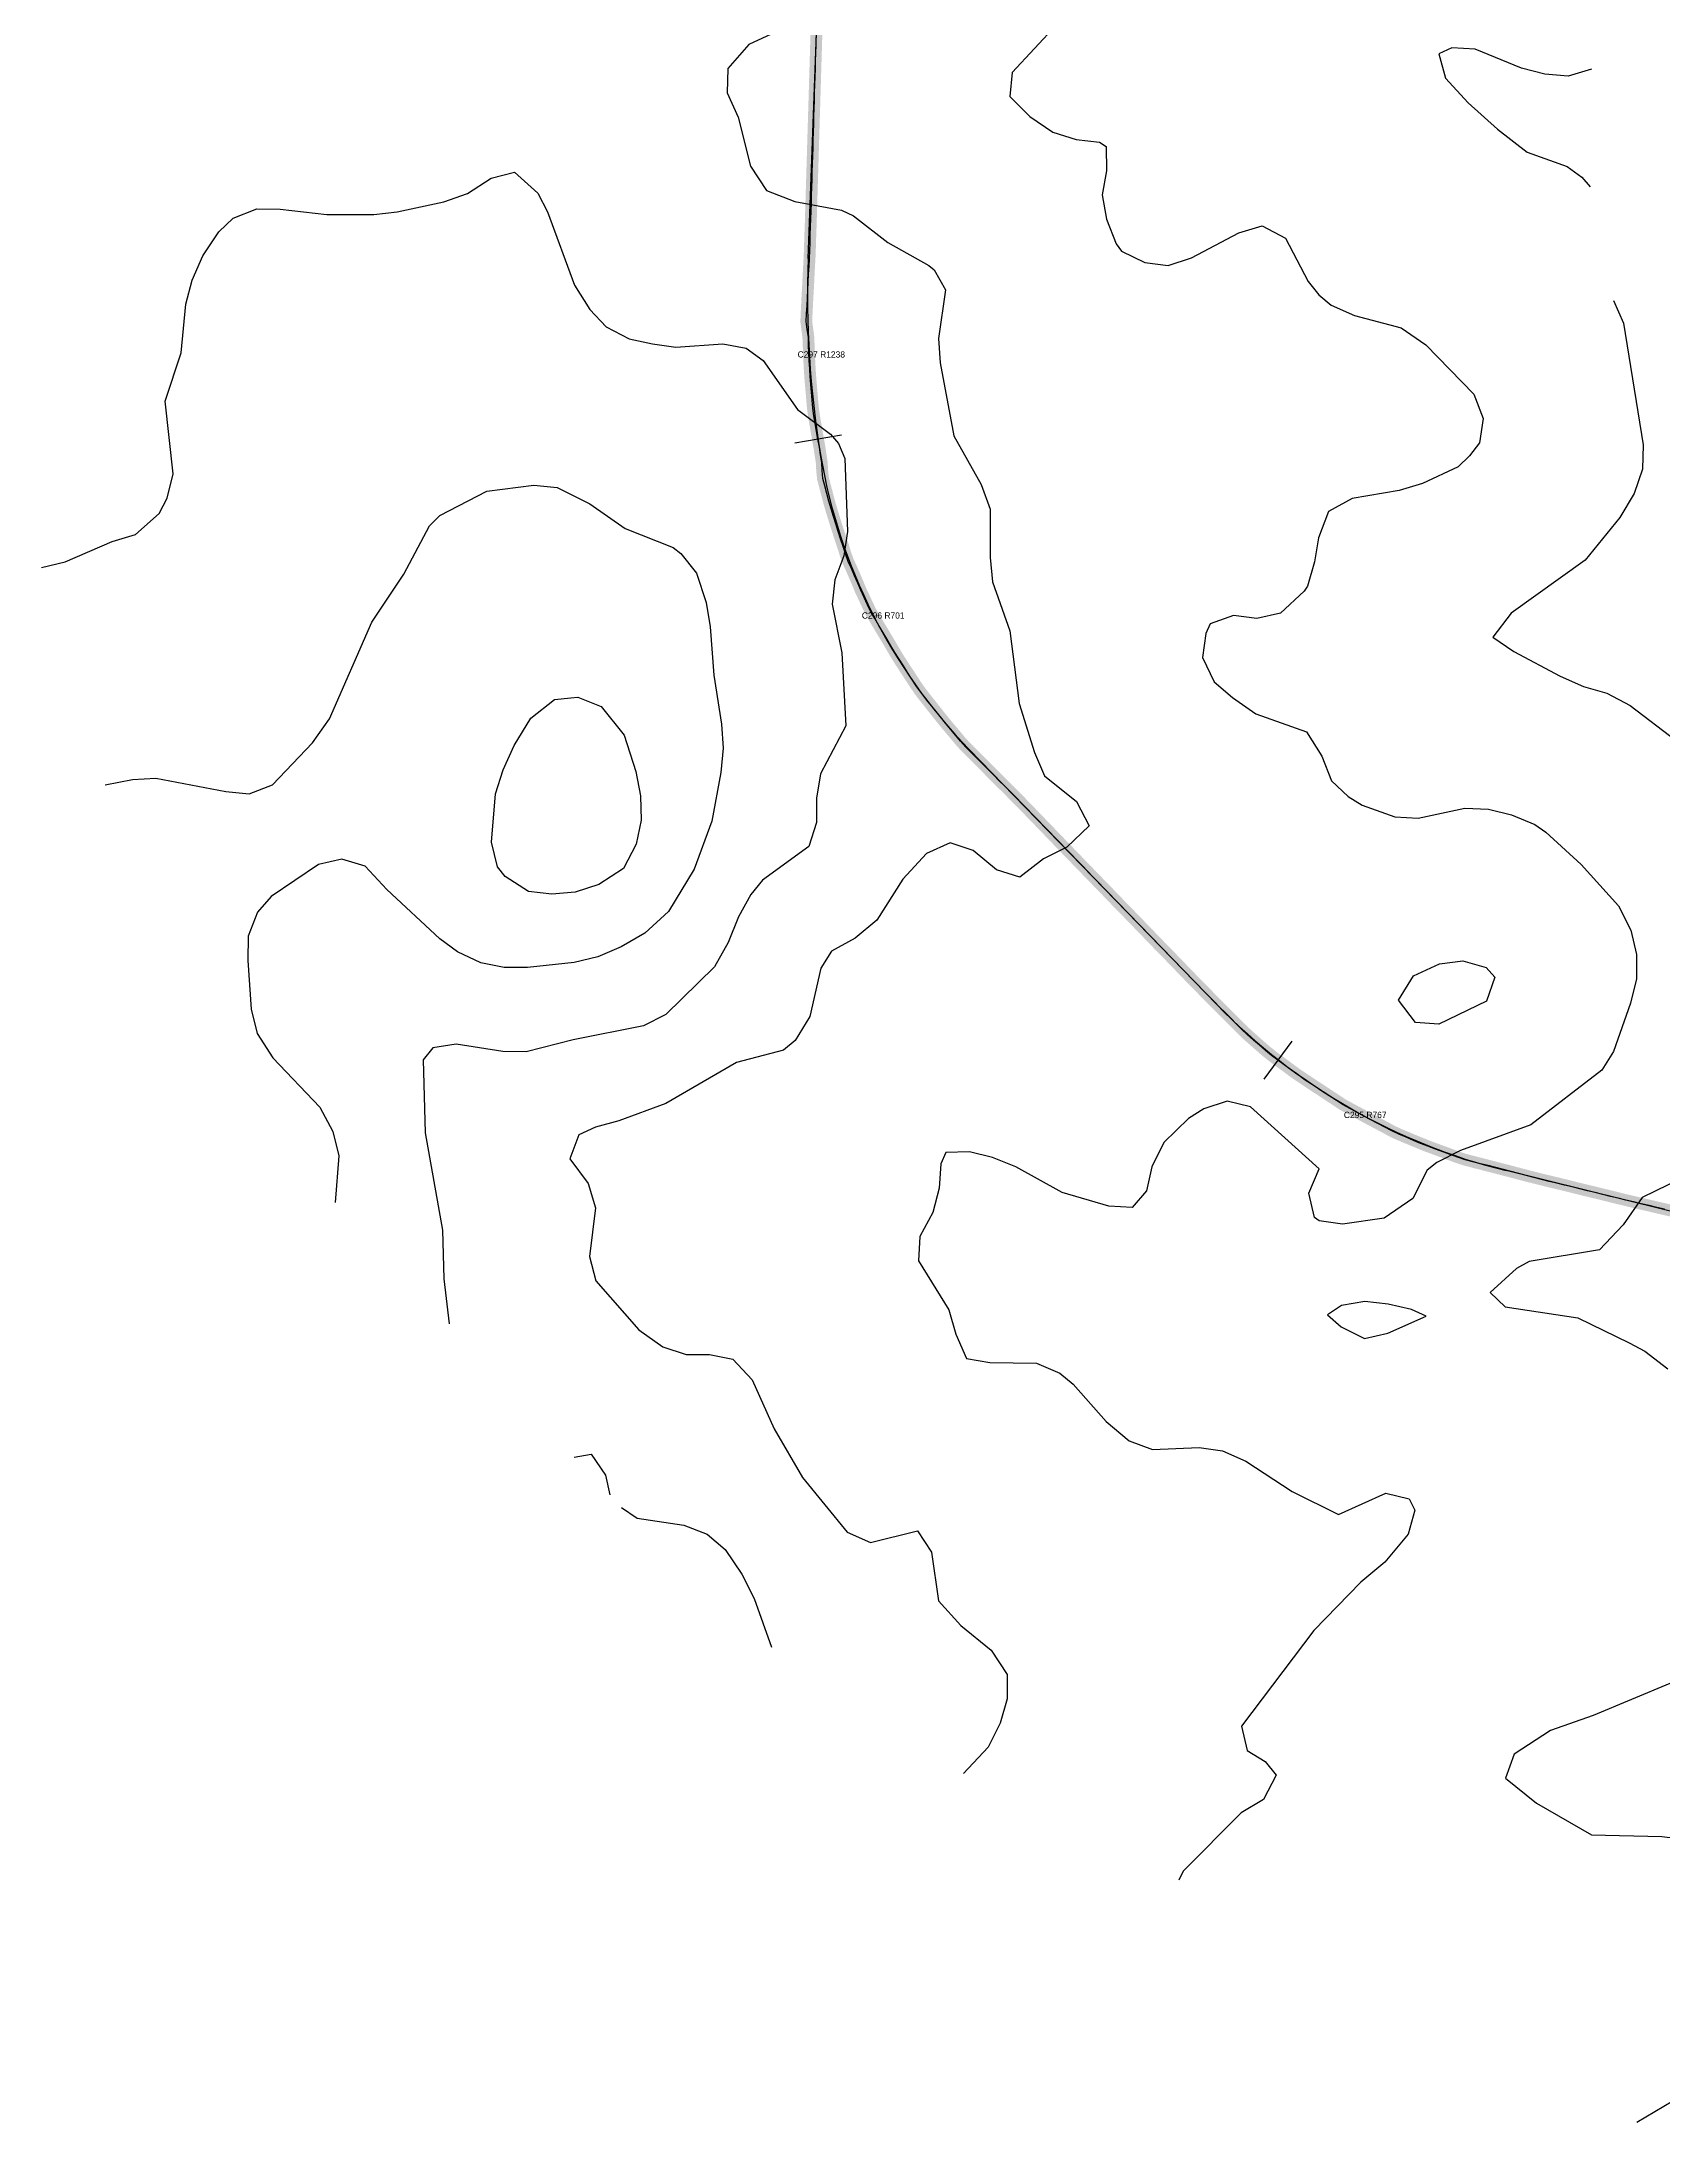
# Model space of a CAD drawing. Header units: metres. Extents: x 697254 to 930473, y 8023396 to 8227001.
# Drawn here: x 778837 to 780892, y 8141730 to 8144366 of the extents above; entities that cross this region are included whole.
import ezdxf

# ---------------------------------------------------------------- set-up
doc = ezdxf.new("R2010")
doc.units = ezdxf.units.M
for name, color, linetype in [('ALIGNMENT_FITTED', 4, 'Continuous'), ('CENTRELINE', 7, 'Continuous'), ('CHAINAGE', 7, 'Continuous'), ('CONTOUR_10M', 33, 'Continuous'), ('CONTOUR_INDEX_50M', 34, 'Continuous'), ('CURVE_LABELS', 4, 'Continuous'), ('GRADE_0-4', 3, 'Continuous'), ('GRADE_4-6', 2, 'Continuous')]:
    doc.layers.add(name, color=color, linetype=linetype)

msp = doc.modelspace()

# ---------------------------------------------------------------- linework, layer by layer
at = {"layer": 'ALIGNMENT_FITTED'}
for p, q in [((779808.3, 8144091.4), (779889.4, 8146266.5)), ((780326.2, 8143146.1), (780012.5, 8143469.3)), ((780892.1, 8142886.4), (780692.7, 8142935.6))]:
    msp.add_line(p, q, dxfattribs=at)
for centre, radius, start, end in [((781045.7, 8144045.2), 1238.3, 177.8646, -170.5863), ((780515.5, 8143957.3), 700.9, -170.5863, -135.8632), ((780876.5, 8143680), 766.8, -135.8632, -103.8654), ((780663, 8141958.3), 955.9, 46.1451, 76.1346)]:
    msp.add_arc(centre, radius, start, end, dxfattribs=at)
at = {"layer": 'CENTRELINE'}
msp.add_polyline3d([(780893.4, 8142886.7, 1287.2), (780883.6, 8142889, 1287.7), (780873.9, 8142891.3, 1288.1), (780864.1, 8142893.5, 1288.9), (780854.4, 8142895.8, 1289.7), (780844.6, 8142898.1, 1290.5), (780834.9, 8142900.5, 1290.9), (780825.2, 8142902.9, 1291.1), (780815.5, 8142905.3, 1291.4), (780805.8, 8142907.7, 1292), (780796.1, 8142910, 1292.7), (780786.3, 8142912.4, 1293.5), (780776.6, 8142914.8, 1294.1), (780766.9, 8142917.2, 1294.5), (780757.2, 8142919.6, 1294.9), (780747.5, 8142921.9, 1295.3), (780737.7, 8142924.3, 1295.7), (780728, 8142926.7, 1296), (780718.3, 8142929.2, 1296.1), (780708.7, 8142931.7, 1296), (780699, 8142934.3, 1296), (780689.3, 8142936.8, 1296.3), (780679.6, 8142939.3, 1296.8), (780669.9, 8142941.8, 1297.3), (780660.2, 8142944.3, 1297.8), (780650.6, 8142946.8, 1298.1), (780640.9, 8142949.3, 1298.4), (780631.4, 8142952.4, 1298.7), (780622, 8142955.9, 1299.2), (780612.6, 8142959.4, 1299.5), (780603.2, 8142962.8, 1299.8), (780593.8, 8142966.3, 1300.1), (780584.5, 8142970, 1300.6), (780575.3, 8142973.8, 1301), (780566, 8142977.7, 1301.7), (780556.8, 8142981.5, 1302.3), (780547.8, 8142985.8, 1302.8), (780539, 8142990.6, 1302.9), (780530.2, 8142995.3, 1302.9), (780521.3, 8143000, 1302.9), (780512.5, 8143004.7, 1303.3), (780503.7, 8143009.5, 1303.6), (780494.9, 8143014.2, 1303.5), (780486.1, 8143019, 1303.2), (780477.7, 8143024.5, 1303.1), (780469.4, 8143030, 1302.9), (780461, 8143035.5, 1303), (780452.7, 8143041, 1303.2), (780444.3, 8143046.5, 1303.2), (780436, 8143052.1, 1303), (780427.7, 8143057.6, 1302.6), (780419.6, 8143063.5, 1302.6), (780411.6, 8143069.5, 1302.9), (780403.5, 8143075.4, 1303), (780395.5, 8143081.4, 1303.1), (780387.7, 8143087.7, 1303.2), (780380.2, 8143094.3, 1303.1), (780372.7, 8143100.9, 1303), (780365.2, 8143107.5, 1303.2), (780358, 8143114.4, 1303.4), (780350.9, 8143121.5, 1303.6), (780343.8, 8143128.6, 1303.9), (780336.8, 8143135.7, 1304.5), (780329.7, 8143142.8, 1304.9), (780322.7, 8143149.9, 1305.2), (780315.6, 8143157, 1305.3), (780308.6, 8143164.1, 1305.7), (780301.6, 8143171.2, 1306), (780294.6, 8143178.4, 1306.4), (780287.6, 8143185.6, 1306.9), (780280.7, 8143192.8, 1307.3), (780273.7, 8143200, 1307.6), (780266.8, 8143207.2, 1307.8), (780259.8, 8143214.4, 1307.9), (780252.8, 8143221.5, 1308.2), (780245.9, 8143228.7, 1308.7), (780238.9, 8143235.9, 1309.1), (780231.9, 8143243.1, 1309.4), (780225, 8143250.3, 1309.4), (780218, 8143257.5, 1309.4), (780211.1, 8143264.7, 1309.3), (780204.1, 8143271.8, 1308.8), (780197.1, 8143279, 1308.2), (780190.2, 8143286.2, 1308.5), (780183.2, 8143293.4, 1308.8), (780176.2, 8143300.6, 1308.9), (780169.3, 8143307.8, 1308.7), (780162.3, 8143315, 1308.6), (780155.4, 8143322.1, 1308.8), (780148.4, 8143329.3, 1308.7), (780141.5, 8143336.5, 1308.5), (780134.5, 8143343.7, 1308.6), (780127.6, 8143350.9, 1309.9), (780120.6, 8143358.1, 1310.7), (780113.7, 8143365.3, 1310.9), (780106.7, 8143372.5, 1310.6), (780099.8, 8143379.7, 1310.7), (780092.8, 8143386.9, 1310.5), (780085.9, 8143394.1, 1310.2), (780078.9, 8143401.3, 1309.8), (780071.8, 8143408.4, 1310), (780064.8, 8143415.5, 1310.6), (780057.7, 8143422.6, 1311.3), (780050.6, 8143429.6, 1312.1), (780043.5, 8143436.7, 1312.7), (780036.5, 8143443.8, 1313.1), (780029.4, 8143450.9, 1313.1), (780022.3, 8143458, 1312.7), (780015.3, 8143465, 1312.6), (780008.2, 8143472.1, 1313.3), (780001.5, 8143479.5, 1313.8), (779995.1, 8143487.2, 1313.9), (779988.6, 8143494.9, 1313.8), (779982.2, 8143502.5, 1314.2), (779975.9, 8143510.3, 1314.5), (779969.7, 8143518.1, 1314.6), (779963.5, 8143526, 1314.5), (779957.3, 8143533.8, 1314.6), (779951.1, 8143541.7, 1314.8), (779945.4, 8143549.9, 1314.9), (779939.9, 8143558.3, 1315), (779934.4, 8143566.7, 1315.2), (779929, 8143575, 1315.5), (779923.5, 8143583.4, 1315.9), (779918.3, 8143592, 1316.3), (779913.3, 8143600.6, 1316.5), (779908.2, 8143609.2, 1316.6), (779903.1, 8143617.8, 1316.6), (779897.9, 8143626.4, 1317), (779892.8, 8143635, 1317.5), (779887.7, 8143643.6, 1317.9), (779883.4, 8143652.6, 1318), (779879.2, 8143661.7, 1318), (779874.9, 8143670.8, 1318.1), (779871.1, 8143680, 1318.3), (779867.2, 8143689.2, 1318.8), (779863.2, 8143698.4, 1319.4), (779859, 8143707.5, 1319.9), (779855.6, 8143716.9, 1320.3), (779852.7, 8143726.4, 1320.3), (779849.5, 8143735.9, 1320.2), (779846.4, 8143745.4, 1320.2), (779843.3, 8143754.9, 1320.5), (779840.4, 8143764.5, 1320.8), (779837.4, 8143774.1, 1321.1), (779834.7, 8143783.7, 1321.4), (779832.2, 8143793.4, 1321.6), (779829.6, 8143803.1, 1321.7), (779827.1, 8143812.7, 1321.8), (779826.1, 8143822.6, 1321.8), (779825.6, 8143832.6, 1321.8), (779824.1, 8143842.5, 1321.4), (779822.6, 8143852.4, 1320.9), (779820.8, 8143862.3, 1320.5), (779819.1, 8143872.1, 1320), (779817.4, 8143882, 1319.2), (779815.7, 8143891.8, 1318.5), (779814.4, 8143901.7, 1318), (779813.5, 8143911.7, 1318), (779812.7, 8143921.7, 1318), (779811.8, 8143931.7, 1318.1), (779811, 8143941.6, 1318.4), (779810.3, 8143951.6, 1318.6), (779809.8, 8143961.6, 1318.9), (779809.4, 8143971.6, 1318.6), (779809, 8143981.6, 1318.3), (779808.6, 8143991.6, 1318), (779807.3, 8144001.5, 1317.6), (779806, 8144011.4, 1317.2), (779806.4, 8144021.4, 1316.9), (779806.9, 8144031.4, 1316.8), (779807.4, 8144041.4, 1316.6), (779808, 8144051.4, 1316.5), (779808.5, 8144061.4, 1315.9), (779809, 8144071.4, 1315.2), (779809.5, 8144081.4, 1314.6), (779810.1, 8144091.4, 1314), (779810.5, 8144101.3, 1313.5), (779810.8, 8144111.3, 1312.9), (779811.1, 8144121.4, 1312.3), (779811.5, 8144131.4, 1311.7), (779811.8, 8144141.4, 1311), (779812.1, 8144151.4, 1310.3), (779812.4, 8144161.4, 1309.6), (779812.7, 8144171.4, 1308.8), (779813, 8144181.4, 1308.2), (779813.3, 8144191.4, 1307.8), (779813.6, 8144201.4, 1307.4), (779813.9, 8144211.4, 1307), (779814.2, 8144221.4, 1306.6), (779814.5, 8144231.4, 1306.3), (779814.8, 8144241.4, 1306), (779815.1, 8144251.4, 1305.8), (779815.4, 8144261.4, 1305.6), (779815.7, 8144271.4, 1305.5), (779816, 8144281.4, 1305.6), (779816.3, 8144291.4, 1305.7), (779816.6, 8144301.4, 1305.9), (779816.9, 8144311.4, 1306.1), (779817.2, 8144321.4, 1306.4), (779817.5, 8144331.4, 1306.8), (779817.8, 8144341.4, 1307.5), (779818.1, 8144351.4, 1308.4), (779818.4, 8144361.4, 1309.1), (779818.7, 8144371.4, 1309.1)], dxfattribs=at)
at = {"layer": 'CHAINAGE'}
for p, q in [((779850.4, 8143867.4), (779791.3, 8143857.1)), ((780421.4, 8143099.5), (780385.7, 8143051.3))]:
    msp.add_line(p, q, dxfattribs=at)
at = {"layer": 'CONTOUR_10M'}
for points, elevation in [([(779794.4, 8144390.7), (779733.2, 8144362.3), (779706.4, 8144331.9), (779705.6, 8144301.1), (779719.5, 8144270.2), (779735.3, 8144208.4), (779755.6, 8144177.4), (779791.4, 8144163.4), (779850.6, 8144152.6), (779865.7, 8144145.2), (779909.3, 8144111.4), (779961.2, 8144082.4), (779968.1, 8144076.8), (779982.5, 8144051.4), (779973.6, 8143989.9), (779975.6, 8143959.2), (779992.8, 8143866.6), (780027.4, 8143804.7), (780038.9, 8143773.8), (780038.8, 8143712.2), (780041.8, 8143681.4), (780063.9, 8143619.6), (780075.6, 8143527.2), (780095, 8143465.4), (780107.8, 8143435.9), (780148.5, 8143403.2), (780164.4, 8143372.2), (780136.2, 8143345.4), (780106.4, 8143330.4), (780076.4, 8143307.3), (780046.9, 8143316.8), (780017.6, 8143341.1), (779988.1, 8143351), (779958.3, 8143337.5), (779928.2, 8143305), (779895.4, 8143252.7), (779868, 8143229.9), (779838.1, 8143213.4), (779824.3, 8143192.1), (779810.4, 8143130.8), (779791.8, 8143100.3), (779777.2, 8143088), (779717.7, 8143072.5), (779628.2, 8143020.6), (779568.6, 8142998.5), (779538.9, 8142990.7), (779517.8, 8142980.9), (779506.5, 8142950.3), (779529.8, 8142919.2), (779538.7, 8142888.3), (779531.1, 8142826.9), (779539.2, 8142796), (779593.7, 8142733.8), (779624.1, 8142712.2), (779653.6, 8142702.6), (779683.2, 8142702.4), (779712.8, 8142696.5), (779737.5, 8142670.3), (779765.2, 8142608.5), (779801, 8142546.5), (779858, 8142477.3), (779887.5, 8142464.4), (779946.9, 8142479.2), (779964.8, 8142452), (779973.7, 8142390.4), (780002, 8142359.2), (780040.4, 8142328), (780060.7, 8142296.9), (780060.7, 8142266.2), (780051.8, 8142235.5), (780036.6, 8142205), (780005, 8142171.6)], 1310), ([(780801.2, 8144331), (780771.5, 8144322.4), (780741.9, 8144324.8), (780712.4, 8144332.3), (780653.4, 8144356.5), (780623.8, 8144358.3), (780607.5, 8144350.7), (780616, 8144319.8), (780644.7, 8144288.7), (780681.7, 8144255.2), (780719.5, 8144226.1), (780770, 8144207.9), (780788.9, 8144194.5), (780799.3, 8144182.1)], 1290), ([(778837, 8143699.8), (778866.7, 8143706.8), (778926.3, 8143732.7), (778956.1, 8143741.5), (778986.1, 8143768.2), (778996.1, 8143787.5), (779003.8, 8143818.2), (778993.4, 8143910.6), (779013.9, 8143971.9), (779019.7, 8144033.3), (779027.9, 8144064), (779041.3, 8144094.5), (779061.6, 8144125), (779079.9, 8144142.4), (779109.7, 8144154.1), (779139.3, 8144153.9), (779198.5, 8144147.2), (779257.8, 8144147), (779287.5, 8144150.4), (779346.9, 8144163), (779376.7, 8144173.6), (779406.6, 8144192.9), (779436.3, 8144200.8), (779465.6, 8144174.2), (779477.9, 8144150.3), (779512.1, 8144057.6), (779531.6, 8144026.6), (779552.3, 8144004.6), (779581.7, 8143989.6), (779611.2, 8143983.2), (779640.8, 8143978.8), (779700.1, 8143983), (779729.7, 8143977.8), (779751.2, 8143962.1), (779795, 8143900), (779836.5, 8143868.7), (779846.7, 8143856.9), (779854.9, 8143837.7), (779858.3, 8143745.4), (779853.7, 8143714.7), (779842.2, 8143684.1), (779838.9, 8143653.4), (779851.2, 8143591.7), (779856.3, 8143499.3), (779824.1, 8143438.2), (779818.8, 8143407.5), (779818.8, 8143376.8), (779809.2, 8143346.1), (779750.4, 8143303.5), (779735.9, 8143285.6), (779720.2, 8143257.2), (779707.2, 8143224.4), (779689.8, 8143193.9), (779627.8, 8143133.2), (779599.8, 8143118.8), (779510.7, 8143101.3), (779451.2, 8143085.9), (779421.6, 8143086.4), (779362.4, 8143095.6), (779332.7, 8143090.9), (779320.5, 8143075.8), (779323.2, 8142983.4), (779345.1, 8142860.1), (779346.6, 8142798.6), (779353.5, 8142741.3)], 1320), ([(780829, 8144038), (780841.7, 8144009.2), (780866.5, 8143855.1), (780865.5, 8143824.3), (780855.1, 8143793.7), (780836.9, 8143763.2), (780793, 8143709), (780699.3, 8143642), (780675.9, 8143611.5), (780702.6, 8143593.2), (780761.4, 8143562), (780790.9, 8143549), (780820.4, 8143540.7), (780849.8, 8143524.7), (780908.5, 8143480.2)], 1290), ([(778917.7, 8143424.2), (778952, 8143430.9), (778981.7, 8143432.7), (779070.3, 8143415.9), (779099.9, 8143413.1), (779129.7, 8143424.4), (779180.2, 8143477.5), (779201.8, 8143508), (779255.5, 8143630.3), (779295.9, 8143691.3), (779328.4, 8143752.4), (779341.7, 8143765.5), (779401.3, 8143796.4), (779460.7, 8143804.2), (779490.3, 8143800.9), (779531.6, 8143780.5), (779576.4, 8143749.1), (779637.5, 8143725.1), (779647.2, 8143717.4), (779666.7, 8143692.4), (779679.1, 8143655.5), (779684, 8143624.6), (779688.7, 8143563.1), (779698.6, 8143501.4), (779700.6, 8143470.6), (779697.8, 8143439.9), (779686.1, 8143378.5), (779664, 8143317.3), (779631.4, 8143264), (779601.4, 8143236.5), (779571.5, 8143219.1), (779541.7, 8143206.5), (779512, 8143199.4), (779452.6, 8143192.9), (779423, 8143192.7), (779393.4, 8143198.8), (779364, 8143212.9), (779341.8, 8143229.3), (779274.6, 8143291.7), (779246.9, 8143321.3), (779217.4, 8143330.3), (779187.7, 8143323.6), (779127.8, 8143282.7), (779110.4, 8143263.1), (779098.7, 8143232.5), (779098.2, 8143201.7), (779102.6, 8143140.2), (779110, 8143109.3), (779129.8, 8143078.3), (779189.5, 8143016), (779206.2, 8142985), (779213.6, 8142954.1), (779209.2, 8142895.2)], 1330), ([(779507.6, 8143534.7), (779516.4, 8143535.6), (779545.9, 8143523.8), (779575.1, 8143487.1), (779589.8, 8143441.3), (779595.8, 8143410.5), (779596.8, 8143379.7), (779590.5, 8143349), (779574.3, 8143318.5), (779542.9, 8143298.2), (779513.2, 8143288.5), (779483.5, 8143286), (779453.9, 8143289.2), (779424.5, 8143308.1), (779414.6, 8143320.6), (779407.1, 8143351.5), (779412.1, 8143412.9), (779421.7, 8143443.5), (779435.9, 8143474.1), (779456.8, 8143508.8), (779486.8, 8143532.5), (779507.6, 8143534.7)], 1340), ([(780575.5, 8143182.2), (780608.4, 8143197.7), (780638.1, 8143201.4), (780667.6, 8143192.8), (780678.6, 8143180.8), (780667.9, 8143150.2), (780607.4, 8143121), (780577.8, 8143123), (780556.6, 8143151.7), (780575.5, 8143182.2)], 1310), ([(780930.9, 8142933.6), (780865.3, 8142901.5), (780841.1, 8142866.8), (780811, 8142835.3), (780721.9, 8142820.2), (780705.9, 8142811.3), (780672.4, 8142781), (780691.5, 8142762.8), (780783.8, 8142748.8), (780848.9, 8142717.1), (780868.6, 8142706.8), (780897.9, 8142684.4)], 1290), ([(780484.1, 8142764.7), (780466.3, 8142753), (780483.8, 8142737.4), (780513.2, 8142722.7), (780542.9, 8142729.6), (780591.3, 8142751.3), (780573, 8142759.5), (780543.4, 8142766.2), (780513.8, 8142769.5), (780484.1, 8142764.7)], 1290), ([(779512, 8142572.5), (779533.4, 8142576.3), (779551.5, 8142549.8), (779556.9, 8142524.6)], 1320), ([(779571.7, 8142508.8), (779591.6, 8142495), (779650.7, 8142486.3), (779680.2, 8142474.8), (779703.1, 8142455.5), (779724.4, 8142424.4), (779740.1, 8142393.5), (779761.7, 8142331.7)], 1320), ([(780900.2, 8142285.8), (780803.2, 8142245.2), (780748.9, 8142226.3), (780703.1, 8142196.1), (780692.2, 8142165.5), (780731.5, 8142134.2), (780801.2, 8142093.7), (780890, 8142091.9), (780949.2, 8142084.7)], 1290), ([(780915.3, 8141763.2), (780858.6, 8141729.5)], 1290)]:
    msp.add_lwpolyline(points, dxfattribs=dict(at, elevation=elevation))
at = {"layer": 'CONTOUR_INDEX_50M', "elevation": 1300}
msp.add_lwpolyline([(780123.5, 8144387.9), (780066.8, 8144327.1), (780064, 8144296.4), (780089.2, 8144271.1), (780118.6, 8144251.3), (780148.1, 8144242.2), (780177.7, 8144238.5), (780185.9, 8144233.2), (780186.3, 8144202.5), (780181, 8144171.8), (780186.4, 8144140.9), (780198.5, 8144110), (780205.5, 8144100.6), (780234.9, 8144086.1), (780264.5, 8144082.5), (780294.3, 8144092), (780354, 8144123.6), (780383.7, 8144132.7), (780413.2, 8144116.9), (780442.1, 8144062.3), (780455.5, 8144045.1), (780471.3, 8144032.2), (780500.8, 8144019), (780559.8, 8144003.5), (780591.2, 8143981.8), (780652, 8143919.4), (780663.9, 8143888.5), (780659, 8143857.8), (780646.6, 8143841.3), (780631.9, 8143827.4), (780586.8, 8143806.3), (780557.1, 8143797.3), (780497.7, 8143787.2), (780467.8, 8143770.6), (780454.9, 8143737.5), (780450, 8143706.8), (780441.2, 8143676.1), (780436.9, 8143669.8), (780406.9, 8143642), (780377.1, 8143635.2), (780347.5, 8143639.1), (780317.8, 8143628.5), (780312.2, 8143616.3), (780308, 8143585.6), (780322.8, 8143554.7), (780346.2, 8143534.8), (780375.5, 8143514.5), (780439.9, 8143491.6), (780459.1, 8143460.6), (780471.6, 8143429.6), (780492.7, 8143409.5), (780510.4, 8143398.4), (780551.6, 8143384), (780581.2, 8143382.1), (780640.6, 8143394.7), (780670.3, 8143393.5), (780699.8, 8143386.2), (780729.3, 8143374), (780743.2, 8143364.5), (780787.9, 8143323.4), (780835, 8143271), (780850.8, 8143240.1), (780858.2, 8143209.2), (780858.1, 8143178.4), (780850.5, 8143147.8), (780828.8, 8143086.5), (780814, 8143062.7), (780724.2, 8142993.5), (780634.9, 8142960.9), (780605.1, 8142945.6), (780592.7, 8142935.9), (780574.8, 8142900), (780538.3, 8142875.1), (780485.5, 8142867.5), (780455.9, 8142871.8), (780449.8, 8142876.2), (780442.6, 8142907.1), (780455.8, 8142937.7), (780368.9, 8143016.4), (780339.4, 8143023.6), (780309.6, 8143013.9), (780290.5, 8143001.4), (780259, 8142971.1), (780243.8, 8142940.5), (780237.3, 8142909.8), (780219.1, 8142888.7), (780189.5, 8142890.6), (780130.4, 8142907.7), (780071.6, 8142940.3), (780042.1, 8142952.1), (780012.6, 8142959.5), (779982.9, 8142958.5), (779976.6, 8142944), (779974.2, 8142913.3), (779966.3, 8142882.6), (779949.8, 8142852.1), (779948.1, 8142821.4), (779986.8, 8142759.3), (779995.4, 8142728.5), (780009.1, 8142697.5), (780038.7, 8142692.5), (780097.9, 8142691.5), (780127.4, 8142678.9), (780144, 8142665), (780185.8, 8142617.8), (780215.2, 8142593.2), (780244.6, 8142582.1), (780303.9, 8142584.8), (780333.5, 8142580.5), (780363, 8142567.4), (780421.7, 8142529.1), (780480.6, 8142499.6), (780540.2, 8142526.8), (780569.8, 8142519.8), (780577, 8142505.4), (780568.8, 8142474.8), (780539.1, 8142439.3), (780508.6, 8142414), (780449, 8142352.9), (780357.5, 8142231.5), (780364.7, 8142200.6), (780387.6, 8142186.9), (780401.2, 8142169.4), (780385.4, 8142138.8), (780357.1, 8142121.9), (780283.6, 8142047.9), (780278, 8142036.6)], dxfattribs=at)
at = {"layer": 'GRADE_0-4', "const_width": 15}
for points in [[(779813.6, 8144201.4), (779813.9, 8144211.4), (779814.2, 8144221.4), (779814.5, 8144231.4), (779814.8, 8144241.4), (779815.1, 8144251.4), (779815.4, 8144261.4), (779815.7, 8144271.4), (779816, 8144281.4), (779816.3, 8144291.4), (779816.6, 8144301.4), (779816.9, 8144311.4), (779817.2, 8144321.4), (779817.5, 8144331.4), (779817.8, 8144341.4), (779818.1, 8144351.4), (779818.4, 8144361.4), (779818.7, 8144371.4), (779819.1, 8144381.4)], [(780747.5, 8142921.9), (780737.7, 8142924.3), (780728, 8142926.7), (780718.3, 8142929.2), (780708.7, 8142931.7), (780699, 8142934.3), (780689.3, 8142936.8), (780679.6, 8142939.3), (780669.9, 8142941.8), (780660.2, 8142944.3), (780650.6, 8142946.8), (780640.9, 8142949.3), (780631.4, 8142952.4), (780622, 8142955.9), (780612.6, 8142959.4), (780603.2, 8142962.8), (780593.8, 8142966.3), (780584.5, 8142970), (780575.3, 8142973.8), (780566, 8142977.7), (780556.8, 8142981.5), (780547.8, 8142985.8), (780539, 8142990.6), (780530.2, 8142995.3), (780521.3, 8143000), (780512.5, 8143004.7), (780503.7, 8143009.5), (780494.9, 8143014.2), (780486.1, 8143019), (780477.7, 8143024.5), (780469.4, 8143030), (780461, 8143035.5), (780452.7, 8143041), (780444.3, 8143046.5), (780436, 8143052.1), (780427.7, 8143057.6), (780419.6, 8143063.5), (780411.6, 8143069.5), (780403.5, 8143075.4), (780395.5, 8143081.4), (780387.7, 8143087.7), (780380.2, 8143094.3), (780372.7, 8143100.9), (780365.2, 8143107.5), (780358, 8143114.4), (780350.9, 8143121.5), (780343.8, 8143128.6), (780336.8, 8143135.7), (780329.7, 8143142.8), (780322.7, 8143149.9), (780315.6, 8143157), (780308.6, 8143164.1), (780301.6, 8143171.2), (780294.6, 8143178.4), (780287.6, 8143185.6), (780280.7, 8143192.8), (780273.7, 8143200), (780266.8, 8143207.2), (780259.8, 8143214.4), (780252.8, 8143221.5), (780245.9, 8143228.7), (780238.9, 8143235.9), (780231.9, 8143243.1), (780225, 8143250.3), (780218, 8143257.5), (780211.1, 8143264.7), (780204.1, 8143271.8), (780197.1, 8143279), (780190.2, 8143286.2), (780183.2, 8143293.4), (780176.2, 8143300.6), (780169.3, 8143307.8), (780162.3, 8143315), (780155.4, 8143322.1), (780148.4, 8143329.3), (780141.5, 8143336.5), (780134.5, 8143343.7), (780127.6, 8143350.9), (780120.6, 8143358.1), (780113.7, 8143365.3), (780106.7, 8143372.5), (780099.8, 8143379.7), (780092.8, 8143386.9), (780085.9, 8143394.1), (780078.9, 8143401.3), (780071.8, 8143408.4), (780064.8, 8143415.5), (780057.7, 8143422.6), (780050.6, 8143429.6), (780043.5, 8143436.7), (780036.5, 8143443.8), (780029.4, 8143450.9), (780022.3, 8143458), (780015.3, 8143465), (780008.2, 8143472.1), (780001.5, 8143479.5), (779995.1, 8143487.2), (779988.6, 8143494.9), (779982.2, 8143502.5), (779975.9, 8143510.3), (779969.7, 8143518.1), (779963.5, 8143526), (779957.3, 8143533.8), (779951.1, 8143541.7), (779945.4, 8143549.9), (779939.9, 8143558.3), (779934.4, 8143566.7), (779929, 8143575), (779923.5, 8143583.4), (779918.3, 8143592), (779913.3, 8143600.6), (779908.2, 8143609.2), (779903.1, 8143617.8), (779897.9, 8143626.4), (779892.8, 8143635), (779887.7, 8143643.6), (779883.4, 8143652.6), (779879.2, 8143661.7), (779874.9, 8143670.8), (779871.1, 8143680), (779867.2, 8143689.2), (779863.2, 8143698.4), (779859, 8143707.5), (779855.6, 8143716.9), (779852.7, 8143726.4), (779849.5, 8143735.9), (779846.4, 8143745.4), (779843.3, 8143754.9), (779840.4, 8143764.5), (779837.4, 8143774.1), (779834.7, 8143783.7), (779832.2, 8143793.4), (779829.6, 8143803.1), (779827.1, 8143812.7), (779826.1, 8143822.6), (779825.6, 8143832.6), (779824.1, 8143842.5), (779822.6, 8143852.4), (779820.8, 8143862.3), (779819.1, 8143872.1), (779817.4, 8143882), (779815.7, 8143891.8), (779814.4, 8143901.7), (779813.5, 8143911.7), (779812.7, 8143921.7), (779811.8, 8143931.7), (779811, 8143941.6), (779810.3, 8143951.6), (779809.8, 8143961.6), (779809.4, 8143971.6), (779809, 8143981.6), (779808.6, 8143991.6), (779807.3, 8144001.5), (779806, 8144011.4), (779806.4, 8144021.4), (779806.9, 8144031.4), (779807.4, 8144041.4), (779808, 8144051.4)]]:
    msp.add_lwpolyline(points, dxfattribs=at)
at = {"layer": 'GRADE_4-6', "const_width": 15}
for points in [[(779808, 8144051.4), (779808.5, 8144061.4), (779809, 8144071.4), (779809.5, 8144081.4), (779810.1, 8144091.4), (779810.5, 8144101.3), (779810.8, 8144111.3), (779811.1, 8144121.4), (779811.5, 8144131.4), (779811.8, 8144141.4), (779812.1, 8144151.4), (779812.4, 8144161.4), (779812.7, 8144171.4), (779813, 8144181.4), (779813.3, 8144191.4), (779813.6, 8144201.4)], [(780951.1, 8142870.2), (780941.5, 8142873.1), (780931.9, 8142876), (780922.3, 8142878.9), (780912.8, 8142881.8), (780903.1, 8142884.5), (780893.4, 8142886.7), (780883.6, 8142889), (780873.9, 8142891.3), (780864.1, 8142893.5), (780854.4, 8142895.8), (780844.6, 8142898.1), (780834.9, 8142900.5), (780825.2, 8142902.9), (780815.5, 8142905.3), (780805.8, 8142907.7), (780796.1, 8142910), (780786.3, 8142912.4), (780776.6, 8142914.8), (780766.9, 8142917.2), (780757.2, 8142919.6), (780747.5, 8142921.9)]]:
    msp.add_lwpolyline(points, dxfattribs=at)

# ---------------------------------------------------------------- texts
at = {"layer": 'CURVE_LABELS'}
for s, p in [('C297 R1238', (779795, 8143965.7)), ('C296 R701', (779876.4, 8143634.9)), ('C295 R767', (780487.2, 8143002.1))]:
    msp.add_text(s, height=8, dxfattribs=at).set_placement(p)

doc.saveas('drawing.dxf')
